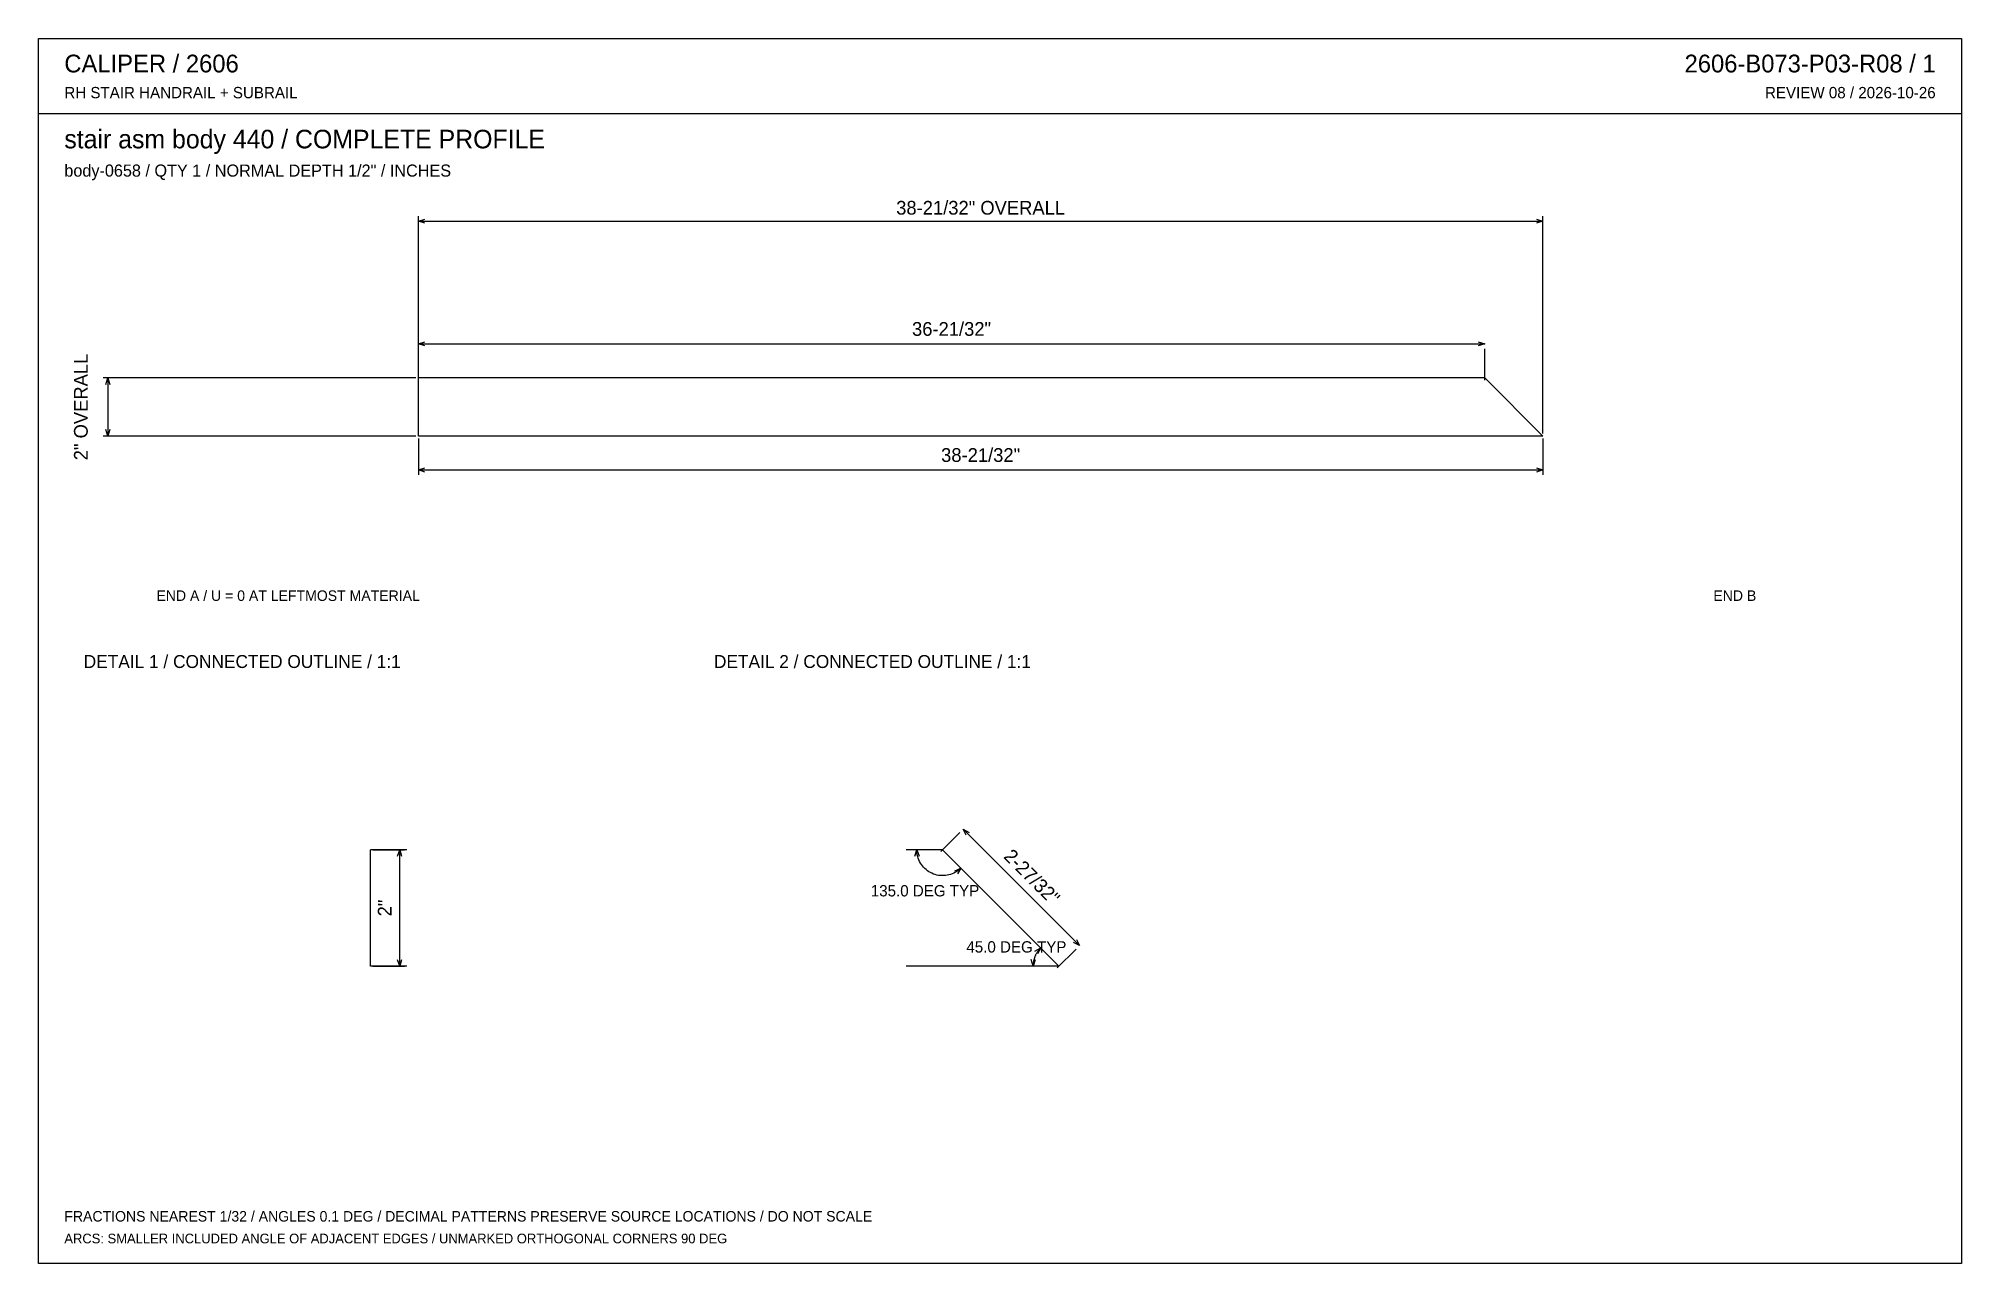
# Model space of a CAD drawing. Header units: inches. Extents: x 0.5 to 33.5, y 0.5 to 21.5.
import ezdxf
from ezdxf.enums import TextEntityAlignment as Align

# ---------------------------------------------------------------- set-up
doc = ezdxf.new("R2010")
doc.units = ezdxf.units.IN
doc.header["$MEASUREMENT"] = 0

msp = doc.modelspace()

# ---------------------------------------------------------------- linework, layer by layer
at = {"layer": 'ANNOTATION'}
for p, q in [((7.003, 14.736), (7.003, 18.472)), ((7.003, 18.389), (7.114, 18.424)), ((7.003, 18.389), (26.331, 18.389)), ((7.114, 18.354), (7.003, 18.389)), ((26.22, 18.424), (26.331, 18.389)), ((26.331, 18.389), (26.22, 18.354)), ((26.331, 14.736), (26.331, 18.472)), ((7.003, 16.278), (7.114, 16.313)), ((7.003, 16.278), (25.331, 16.278)), ((7.114, 16.243), (7.003, 16.278)), ((25.22, 16.313), (25.331, 16.278)), ((25.331, 16.278), (25.22, 16.243)), ((7.003, 15.653), (7.003, 16.194)), ((25.331, 15.653), (25.331, 16.194)), ((6.961, 15.694), (1.583, 15.694)), ((1.632, 15.583), (1.667, 15.694)), ((1.667, 15.694), (1.667, 14.694)), ((1.667, 15.694), (1.701, 15.583)), ((6.961, 14.694), (1.583, 14.694)), ((1.667, 14.694), (1.632, 14.806)), ((1.701, 14.806), (1.667, 14.694)), ((7.003, 14.653), (7.003, 14.028)), ((26.331, 14.653), (26.331, 14.028)), ((7.003, 14.111), (7.114, 14.146)), ((7.003, 14.111), (26.331, 14.111)), ((7.114, 14.076), (7.003, 14.111)), ((26.22, 14.146), (26.331, 14.111)), ((26.331, 14.111), (26.22, 14.076)), ((16.367, 7.937), (18.367, 5.937)), ((16.421, 7.834), (16.367, 7.937)), ((16.367, 7.937), (16.471, 7.883)), ((15.984, 7.554), (16.309, 7.878)), ((6.222, 7.583), (6.764, 7.583)), ((6.646, 7.472), (6.681, 7.583)), ((6.681, 5.583), (6.681, 7.583)), ((6.681, 7.583), (6.715, 7.472)), ((15.538, 7.471), (15.569, 7.583)), ((15.57, 7.553), (15.569, 7.583)), ((15.569, 7.583), (15.608, 7.473)), ((15.573, 7.524), (15.57, 7.553)), ((15.578, 7.494), (15.573, 7.524)), ((15.585, 7.465), (15.578, 7.494)), ((15.594, 7.437), (15.585, 7.465)), ((15.605, 7.409), (15.594, 7.437)), ((15.618, 7.382), (15.605, 7.409)), ((15.632, 7.355), (15.618, 7.382)), ((15.649, 7.33), (15.632, 7.355)), ((15.666, 7.306), (15.649, 7.33)), ((15.686, 7.283), (15.666, 7.306)), ((15.707, 7.262), (15.686, 7.283)), ((15.729, 7.242), (15.707, 7.262)), ((15.753, 7.224), (15.729, 7.242)), ((15.777, 7.207), (15.753, 7.224)), ((15.803, 7.192), (15.777, 7.207)), ((15.83, 7.179), (15.803, 7.192)), ((15.858, 7.167), (15.83, 7.179)), ((15.886, 7.158), (15.858, 7.167)), ((15.915, 7.15), (15.886, 7.158)), ((15.944, 7.144), (15.915, 7.15)), ((15.974, 7.141), (15.944, 7.144)), ((16.004, 7.139), (15.974, 7.141)), ((16.034, 7.139), (16.004, 7.139)), ((16.064, 7.142), (16.034, 7.139)), ((16.093, 7.146), (16.064, 7.142)), ((16.122, 7.152), (16.093, 7.146)), ((16.151, 7.161), (16.122, 7.152)), ((16.179, 7.171), (16.151, 7.161)), ((16.207, 7.183), (16.179, 7.171)), ((16.233, 7.197), (16.207, 7.183)), ((16.223, 7.219), (16.328, 7.269)), ((16.259, 7.212), (16.233, 7.197)), ((16.283, 7.23), (16.259, 7.212)), ((16.328, 7.269), (16.271, 7.168)), ((16.306, 7.249), (16.283, 7.23)), ((16.328, 7.269), (16.306, 7.249)), ((18.367, 5.937), (18.264, 5.991)), ((18.313, 6.04), (18.367, 5.937)), ((6.681, 5.583), (6.646, 5.694)), ((6.715, 5.694), (6.681, 5.583)), ((17.569, 5.583), (17.536, 5.695)), ((17.605, 5.694), (17.569, 5.583)), ((17.571, 5.623), (17.57, 5.613)), ((17.572, 5.633), (17.571, 5.623)), ((17.573, 5.643), (17.572, 5.633)), ((17.575, 5.653), (17.573, 5.643)), ((17.577, 5.663), (17.575, 5.653)), ((17.578, 5.672), (17.577, 5.663)), ((17.581, 5.682), (17.578, 5.672)), ((17.583, 5.692), (17.581, 5.682)), ((17.585, 5.702), (17.583, 5.692)), ((17.588, 5.711), (17.585, 5.702)), ((17.591, 5.721), (17.588, 5.711)), ((17.594, 5.73), (17.591, 5.721)), ((17.598, 5.739), (17.594, 5.73)), ((17.597, 5.842), (17.7, 5.898)), ((17.601, 5.749), (17.598, 5.739)), ((17.605, 5.758), (17.601, 5.749)), ((17.609, 5.767), (17.605, 5.758)), ((17.613, 5.776), (17.609, 5.767)), ((17.618, 5.785), (17.613, 5.776)), ((17.623, 5.794), (17.618, 5.785)), ((17.627, 5.803), (17.623, 5.794)), ((17.632, 5.811), (17.627, 5.803)), ((17.638, 5.82), (17.632, 5.811)), ((17.643, 5.828), (17.638, 5.82)), ((17.649, 5.836), (17.643, 5.828)), ((17.7, 5.898), (17.647, 5.794)), ((17.654, 5.845), (17.649, 5.836)), ((17.66, 5.853), (17.654, 5.845)), ((17.666, 5.86), (17.66, 5.853)), ((17.673, 5.868), (17.666, 5.86)), ((17.679, 5.876), (17.673, 5.868)), ((17.686, 5.883), (17.679, 5.876)), ((17.693, 5.89), (17.686, 5.883)), ((17.7, 5.898), (17.693, 5.89)), ((17.984, 5.554), (18.309, 5.878)), ((6.222, 5.583), (6.764, 5.583)), ((17.57, 5.593), (17.569, 5.583)), ((17.57, 5.613), (17.57, 5.603)), ((17.57, 5.603), (17.57, 5.593))]:
    msp.add_line(p, q, dxfattribs=at)
at = {"layer": 'OUTLINE'}
for p, q in [((0.472, 21.528), (33.528, 21.528)), ((0.472, 0.472), (0.472, 21.528)), ((33.528, 21.528), (33.528, 0.472)), ((0.472, 20.236), (33.528, 20.236)), ((7.003, 14.694), (7.003, 15.694)), ((25.331, 15.694), (7.003, 15.694)), ((25.331, 15.694), (26.331, 14.694)), ((26.331, 14.694), (7.003, 14.694)), ((6.181, 5.583), (6.181, 7.583)), ((6.806, 7.583), (6.181, 7.583)), ((16.014, 7.583), (15.389, 7.583)), ((16.014, 7.583), (18.014, 5.583)), ((6.806, 5.583), (6.181, 5.583)), ((18.014, 5.583), (15.389, 5.583)), ((33.528, 0.472), (0.472, 0.472))]:
    msp.add_line(p, q, dxfattribs=at)

# ---------------------------------------------------------------- texts
at = {"layer": 'ANNOTATION'}
for s, height, p in [('CALIPER / 2606', 0.30556, (0.917, 20.944)), ('RH STAIR HANDRAIL + SUBRAIL', 0.19444, (0.917, 20.5)), ('stair asm body 440 / COMPLETE PROFILE', 0.31944, (0.917, 19.639)), ('body-0658 / QTY 1 / NORMAL DEPTH 1/2" / INCHES', 0.20833, (0.917, 19.153)), ('END A / U = 0 AT LEFTMOST MATERIAL', 0.18056, (2.5, 11.861)), ('DETAIL 1 / CONNECTED OUTLINE / 1:1', 0.22222, (1.25, 10.708)), ('DETAIL 2 / CONNECTED OUTLINE / 1:1', 0.22222, (12.083, 10.708)), ('FRACTIONS NEAREST 1/32 / ANGLES 0.1 DEG / DECIMAL PATTERNS PRESERVE SOURCE LOCATIONS / DO NOT SCALE', 0.18056, (0.917, 1.194)), ('ARCS: SMALLER INCLUDED ANGLE OF ADJACENT EDGES / UNMARKED ORTHOGONAL CORNERS 90 DEG', 0.16667, (0.917, 0.819))]:
    msp.add_text(s, height=height, dxfattribs=at).set_placement(p)
for s, height, p in [('2606-B073-P03-R08 / 1', 0.30556, (33.083, 20.944)), ('REVIEW 08 / 2026-10-26', 0.19444, (33.083, 20.5)), ('END B', 0.1806, (30, 11.861))]:
    msp.add_text(s, height=height, dxfattribs=at).set_placement(p, align=Align.RIGHT)
for s, height, p in [('38-21/32" OVERALL', 0.23611, (16.667, 18.5)), ('36-21/32"', 0.2361, (16.167, 16.417)), ('38-21/32"', 0.2361, (16.667, 14.25)), ('135.0 DEG TYP', 0.19444, (15.711, 6.782)), ('45.0 DEG TYP', 0.19444, (17.282, 5.817))]:
    msp.add_text(s, height=height, dxfattribs=at).set_placement(p, align=Align.CENTER)
for s, rotation, p in [('2" OVERALL', 90, (1.319, 15.194)), ('2-27/32"', -45, (17.466, 7.035)), ('2"', 90, (6.542, 6.583))]:
    msp.add_text(s, height=0.2361, rotation=rotation, dxfattribs=at).set_placement(p, align=Align.CENTER)

doc.saveas('drawing.dxf')
